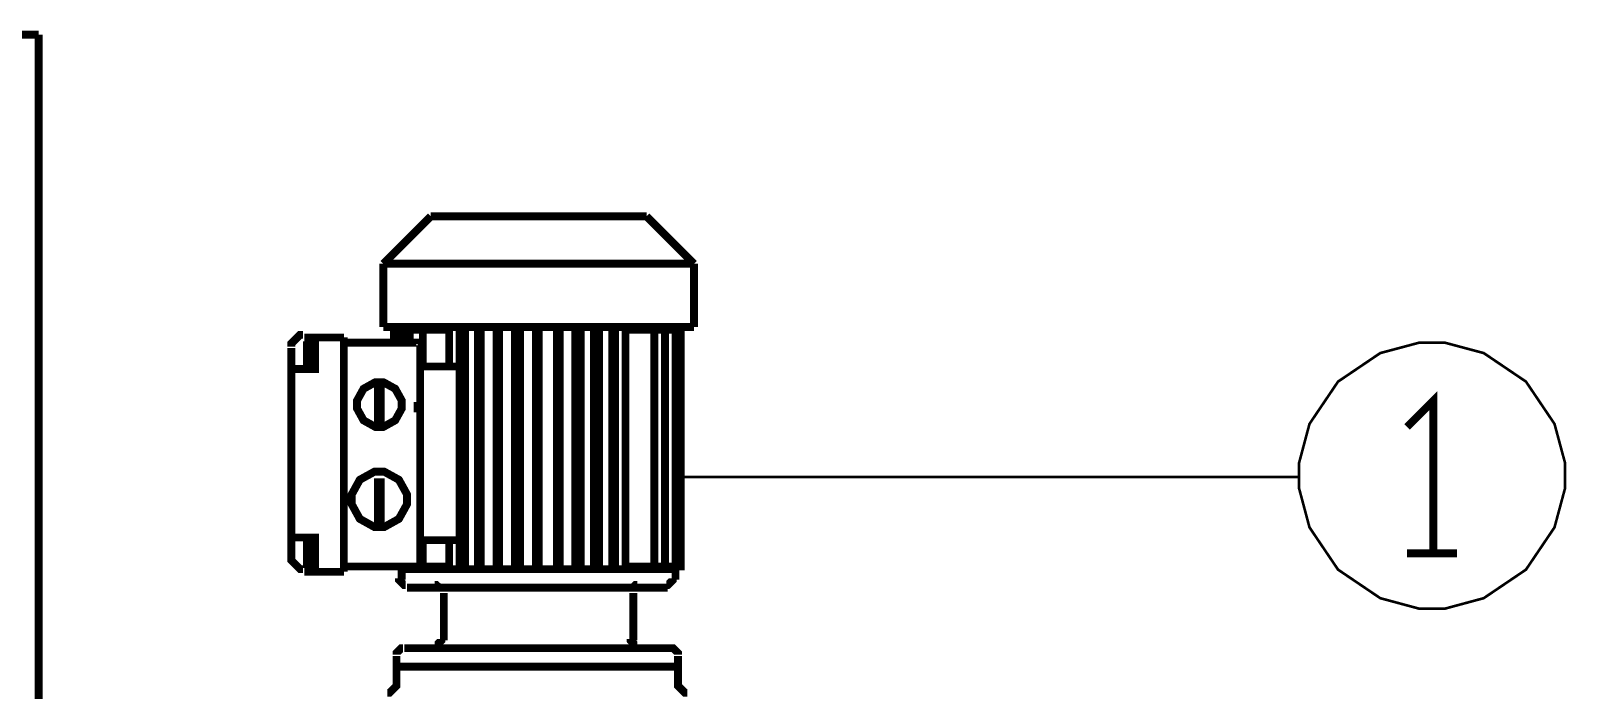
# Model space of a CAD drawing. Extents: x -2.4 to 13.4, y -16 to -5.
# Drawn here: x 7.057 to 8.03, y -7.634 to -7.216 of the extents above; entities that cross this region are included whole.
import ezdxf

# ---------------------------------------------------------------- set-up
doc = ezdxf.new("R2010")
doc.units = 0
doc.header["$MEASUREMENT"] = 0

msp = doc.modelspace()

# ---------------------------------------------------------------- linework, layer by layer
at = {"color": 0}
for points, const_width in [([(7.06203, -12.95219), (6.9487, -12.95219), (6.9487, -7.21884), (7.06203, -7.21884)], 0.005), ([(7.06203, -12.95219), (7.06203, -7.21884)], 0.005), ([(7.31035, -7.33387), (7.28035, -7.36387)], 0.005), ([(7.44702, -7.33387), (7.31035, -7.33387)], 0.005), ([(7.47702, -7.36387), (7.44702, -7.33387)], 0.005), ([(7.28035, -7.36387), (7.47702, -7.36387)], 0.005), ([(7.28035, -7.36387), (7.28035, -7.40386)], 0.005), ([(7.47702, -7.40386), (7.47702, -7.36387)], 0.005), ([(7.2295, -7.40884), (7.22761, -7.40884), (7.22202, -7.41443), (7.22202, -7.41633)], 0.005), ([(7.23032, -7.41052), (7.237, -7.41052), (7.25534, -7.41052)], 0.005), ([(7.237, -7.41052), (7.237, -7.4172)], 0.005), ([(7.25534, -7.41052), (7.25534, -7.4172)], 0.005), ([(7.47702, -7.40386), (7.28035, -7.40386)], 0.005), ([(7.28702, -7.40554), (7.28864, -7.40554)], 0.005), ([(7.28702, -7.40554), (7.28702, -7.41384)], 0.005), ([(7.28864, -7.40554), (7.292, -7.40554)], 0.005), ([(7.28864, -7.40554), (7.28864, -7.41384)], 0.005), ([(7.292, -7.40554), (7.297, -7.40554)], 0.005), ([(7.292, -7.40554), (7.292, -7.41384)], 0.005), ([(7.297, -7.40554), (7.30535, -7.40554)], 0.005), ([(7.297, -7.40554), (7.297, -7.41384)], 0.005), ([(7.30367, -7.40386), (7.30367, -7.40554)], 0.005), ([(7.32202, -7.40554), (7.30535, -7.40554), (7.30535, -7.42887)], 0.005), ([(7.32202, -7.40554), (7.32202, -7.42887)], 0.005), ([(7.43367, -7.55549), (7.43367, -7.40554)], 0.005), ([(7.43367, -7.40554), (7.452, -7.40554), (7.452, -7.55549), (7.43367, -7.55549)], 0.005), ([(7.452, -7.40554), (7.452, -7.40386)], 0.005), ([(7.452, -7.40554), (7.45867, -7.40554), (7.45867, -7.55549), (7.452, -7.55549)], 0.005), ([(7.452, -7.40554), (7.46535, -7.40554), (7.46535, -7.55549), (7.45867, -7.55549)], 0.005), ([(7.452, -7.40554), (7.46866, -7.40554), (7.46866, -7.55549), (7.46535, -7.55549)], 0.005), ([(7.46866, -7.55549), (7.46866, -7.55549), (7.46866, -7.40554)], 0.005), ([(7.22202, -7.5505), (7.22202, -7.54551), (7.22202, -7.53715), (7.22202, -7.43049), (7.22202, -7.42381), (7.22202, -7.4172)], 0.005), ([(7.237, -7.4172), (7.237, -7.43049), (7.23032, -7.43049)], 0.005), ([(7.237, -7.41552), (7.232, -7.41552), (7.232, -7.41883), (7.237, -7.41883)], 0.005), ([(7.232, -7.41883), (7.232, -7.4255), (7.237, -7.4255)], 0.005), ([(7.25534, -7.41384), (7.30199, -7.41384), (7.30199, -7.41384), (7.30199, -7.41384), (7.30199, -7.41384), (7.30199, -7.41384), (7.30199, -7.41384), (7.30199, -7.41384), (7.30199, -7.41384), (7.30367, -7.41384), (7.30367, -7.41384), (7.30367, -7.41384), (7.30367, -7.41384), (7.30367, -7.41384), (7.30367, -7.41384), (7.30367, -7.41384), (7.30367, -7.41384), (7.30367, -7.41384), (7.30367, -7.41384), (7.30367, -7.41384), (7.30367, -7.41384), (7.30367, -7.41384), (7.30367, -7.41384), (7.30367, -7.41384), (7.30367, -7.41384), (7.30367, -7.41384), (7.30367, -7.41384), (7.30367, -7.41384), (7.30367, -7.41384), (7.30367, -7.41384), (7.30367, -7.41384), (7.30367, -7.41384), (7.30367, -7.41384), (7.30367, -7.41384), (7.30367, -7.41384), (7.30367, -7.41384), (7.30367, -7.41552), (7.30367, -7.41552), (7.30367, -7.41552), (7.30367, -7.41552), (7.30367, -7.41552), (7.30367, -7.41552), (7.30367, -7.41552), (7.30367, -7.41552), (7.30367, -7.41552), (7.30367, -7.41552), (7.30367, -7.41552), (7.30367, -7.41552), (7.30367, -7.41552), (7.30367, -7.41552), (7.30367, -7.41552), (7.30367, -7.41552), (7.30367, -7.41552), (7.30367, -7.41552), (7.30367, -7.41552), (7.30367, -7.4172), (7.30367, -7.4172), (7.30367, -7.4172), (7.30367, -7.4172), (7.30367, -7.4172), (7.30367, -7.4172), (7.30367, -7.4172), (7.30367, -7.4172), (7.30367, -7.4172), (7.30199, -7.4172), (7.30199, -7.4172), (7.30199, -7.4172), (7.30199, -7.4172), (7.30199, -7.4172), (7.30199, -7.4172), (7.30199, -7.4172), (7.30199, -7.4172)], 0.005), ([(7.25534, -7.4172), (7.25534, -7.5505)], 0.005), ([(7.30199, -7.5505), (7.30199, -7.5505), (7.30199, -7.5505), (7.30199, -7.5505), (7.30199, -7.5505), (7.30199, -7.5505), (7.30199, -7.5505), (7.30199, -7.5505), (7.30367, -7.5505), (7.30367, -7.5505), (7.30367, -7.55218), (7.30367, -7.55218), (7.30367, -7.55218), (7.30367, -7.55218), (7.30367, -7.55218), (7.30367, -7.55218), (7.30367, -7.55218), (7.30367, -7.55218), (7.30367, -7.55218), (7.30367, -7.55218), (7.30367, -7.55218), (7.30367, -7.55218), (7.30367, -7.55218), (7.30367, -7.55218), (7.30367, -7.55218), (7.30367, -7.55218), (7.30367, -7.55218), (7.30367, -7.55218), (7.30367, -7.55387), (7.30367, -7.55387), (7.30367, -7.55387), (7.30367, -7.55387), (7.30367, -7.55387), (7.30367, -7.55387), (7.30367, -7.55387), (7.30367, -7.55387), (7.30367, -7.55387), (7.30367, -7.55387), (7.30367, -7.55387), (7.30367, -7.55387), (7.30367, -7.55387), (7.30367, -7.55387), (7.30367, -7.55387), (7.30367, -7.55387), (7.30367, -7.55387), (7.30367, -7.55387), (7.30367, -7.55387), (7.30367, -7.55387), (7.30367, -7.55387), (7.30367, -7.55387), (7.30367, -7.55387), (7.30367, -7.55387), (7.30367, -7.55387), (7.30367, -7.55387), (7.30367, -7.55387), (7.30367, -7.55387), (7.30367, -7.55387), (7.30367, -7.55387), (7.30367, -7.55387), (7.30367, -7.55387), (7.30367, -7.55387), (7.30367, -7.55387), (7.30367, -7.55387), (7.30367, -7.55387), (7.30367, -7.55387), (7.30367, -7.55387), (7.30367, -7.55387), (7.30367, -7.55387), (7.30367, -7.55387), (7.30367, -7.55387), (7.30367, -7.55387), (7.30367, -7.45381), (7.30367, -7.41552), (7.30367, -7.41552), (7.30367, -7.41552), (7.30367, -7.41552), (7.30367, -7.41552), (7.30367, -7.41552), (7.30367, -7.41552), (7.30367, -7.41552), (7.30367, -7.41552), (7.30367, -7.41552), (7.30367, -7.41552), (7.30367, -7.41552), (7.30367, -7.41552), (7.30367, -7.41552), (7.30367, -7.41552), (7.30367, -7.41552), (7.30367, -7.41552), (7.30367, -7.41552), (7.30367, -7.41552), (7.30367, -7.41552), (7.30367, -7.41552), (7.30367, -7.41552), (7.30367, -7.41552), (7.30367, -7.41552), (7.30367, -7.41552), (7.30367, -7.41552), (7.30367, -7.41552), (7.30367, -7.41552), (7.30367, -7.41552), (7.30367, -7.41552), (7.30367, -7.41552), (7.30367, -7.41552), (7.30367, -7.41552), (7.30367, -7.41552), (7.30367, -7.41552), (7.30367, -7.41552)], 0.005), ([(7.22202, -7.43049), (7.23032, -7.43049)], 0.005), ([(7.232, -7.4255), (7.232, -7.42887), (7.237, -7.42887)], 0.005), ([(7.30367, -7.42887), (7.32868, -7.42887)], 0.005), ([(7.32868, -7.42887), (7.32868, -7.53884)], 0.005), ([(7.92867, -7.46716), (7.94534, -7.45051), (7.94534, -7.54719)], 0.005), ([(7.86031, -7.49886), (7.46866, -7.49886)], 0.00167), ([(7.237, -7.5505), (7.237, -7.53715), (7.23032, -7.53715), (7.22202, -7.53715)], 0.005), ([(7.32868, -7.53884), (7.30367, -7.53884)], 0.005), ([(7.32202, -7.55549), (7.30535, -7.55549), (7.30535, -7.53884)], 0.005), ([(7.32202, -7.53884), (7.32202, -7.55549)], 0.005), ([(7.237, -7.54052), (7.232, -7.54052), (7.232, -7.54383), (7.237, -7.54383)], 0.005), ([(7.232, -7.54383), (7.232, -7.5505), (7.237, -7.5505)], 0.005), ([(7.92867, -7.54719), (7.96036, -7.54719)], 0.005), ([(7.22202, -7.54969), (7.22202, -7.55154), (7.22761, -7.55718), (7.2295, -7.55718)], 0.005), ([(7.232, -7.5505), (7.232, -7.55387), (7.237, -7.55387)], 0.005), ([(7.237, -7.5505), (7.237, -7.55886)], 0.005), ([(7.25534, -7.5505), (7.25534, -7.55886)], 0.005), ([(7.30367, -7.55387), (7.30367, -7.55387), (7.30367, -7.55387), (7.30367, -7.55387), (7.30367, -7.55387), (7.30367, -7.55387), (7.30367, -7.55387), (7.30367, -7.55387), (7.30367, -7.55387), (7.30367, -7.55387), (7.30367, -7.55387), (7.30367, -7.55387), (7.30367, -7.55387), (7.30367, -7.55387), (7.30367, -7.55387), (7.30367, -7.55387), (7.30367, -7.55387), (7.30367, -7.55387), (7.30367, -7.55387), (7.30367, -7.55387), (7.30367, -7.55387), (7.30367, -7.55549), (7.30367, -7.55549), (7.30367, -7.55549), (7.30367, -7.55549), (7.30367, -7.55549), (7.30367, -7.55549), (7.30367, -7.55549), (7.30199, -7.55549), (7.30199, -7.55549), (7.30199, -7.55549), (7.30199, -7.55549), (7.30199, -7.55549), (7.30199, -7.55549), (7.30199, -7.55549), (7.30199, -7.55549), (7.25534, -7.55549)], 0.005), ([(7.28864, -7.55549), (7.28702, -7.55549)], 0.005), ([(7.292, -7.55549), (7.28864, -7.55549)], 0.005), ([(7.297, -7.55549), (7.292, -7.55549)], 0.005), ([(7.292, -7.55718), (7.46535, -7.55718)], 0.005), ([(7.292, -7.55718), (7.292, -7.56384)], 0.005), ([(7.30535, -7.55549), (7.297, -7.55549)], 0.005), ([(7.30367, -7.55549), (7.30367, -7.55718)], 0.005), ([(7.452, -7.55718), (7.452, -7.55549)], 0.005), ([(7.46535, -7.56384), (7.46535, -7.55718)], 0.005), ([(7.25534, -7.55886), (7.237, -7.55886), (7.23032, -7.55886)], 0.005), ([(7.29032, -7.56304), (7.29032, -7.56406), (7.29342, -7.56716), (7.2945, -7.56716)], 0.005), ([(7.31702, -7.57133), (7.31702, -7.57025), (7.31388, -7.56716), (7.31284, -7.56716)], 0.005), ([(7.44115, -7.56716), (7.44013, -7.56716), (7.43703, -7.57025), (7.43703, -7.57133)], 0.005), ([(7.45949, -7.56716), (7.46052, -7.56716), (7.46367, -7.56406), (7.46367, -7.56304)], 0.005), ([(7.46036, -7.56884), (7.29532, -7.56884)], 0.005), ([(7.31864, -7.5722), (7.31864, -7.60215)], 0.005), ([(7.43865, -7.60215), (7.43865, -7.5722)], 0.005), ([(7.29282, -7.60719), (7.29174, -7.60719), (7.28864, -7.61029), (7.28864, -7.61131)], 0.005), ([(7.2937, -7.60719), (7.46367, -7.60719)], 0.005), ([(7.31284, -7.60551), (7.31388, -7.60551), (7.31702, -7.60237), (7.31702, -7.60134)], 0.005), ([(7.43703, -7.60134), (7.43703, -7.60237), (7.44013, -7.60551), (7.44115, -7.60551)], 0.005), ([(7.46697, -7.61131), (7.46697, -7.61029), (7.46388, -7.60719), (7.46285, -7.60719)], 0.005), ([(7.28864, -7.61219), (7.28864, -7.61886)], 0.005), ([(7.46697, -7.61886), (7.46697, -7.61219)], 0.005), ([(7.28864, -7.61886), (7.37865, -7.61886)], 0.005), ([(7.28864, -7.61886), (7.28864, -7.63052)], 0.005), ([(7.46697, -7.61886), (7.28864, -7.61886)], 0.005), ([(7.46697, -7.63052), (7.46697, -7.61886)], 0.005), ([(7.28284, -7.63551), (7.28425, -7.63551), (7.28864, -7.63112), (7.28864, -7.62966)], 0.005), ([(7.46697, -7.62966), (7.46697, -7.63112), (7.47138, -7.63551), (7.47284, -7.63551)], 0.005)]:
    msp.add_lwpolyline(points, dxfattribs=dict(at, const_width=const_width))
for points, const_width in [([(7.33199, -7.55549), (7.33199, -7.40554), (7.32868, -7.40554), (7.32868, -7.55549), (7.33199, -7.55549)], 0.005), ([(7.34197, -7.55549), (7.34197, -7.40554), (7.34035, -7.40554), (7.34035, -7.55549), (7.34197, -7.55549)], 0.005), ([(7.3537, -7.55549), (7.3537, -7.40554), (7.35202, -7.40554), (7.35202, -7.55549), (7.3537, -7.55549)], 0.005), ([(7.36699, -7.55549), (7.36699, -7.40554), (7.36368, -7.40554), (7.36368, -7.55549), (7.36699, -7.55549)], 0.005), ([(7.37865, -7.55549), (7.37865, -7.40554), (7.37703, -7.40554), (7.37703, -7.55549), (7.37865, -7.55549)], 0.005), ([(7.392, -7.55549), (7.392, -7.40554), (7.39032, -7.40554), (7.39032, -7.55549), (7.392, -7.55549)], 0.005), ([(7.40535, -7.55549), (7.40535, -7.40554), (7.40197, -7.40554), (7.40197, -7.55549), (7.40535, -7.55549)], 0.005), ([(7.417, -7.55549), (7.417, -7.40554), (7.41364, -7.40554), (7.41364, -7.55549), (7.417, -7.55549)], 0.005), ([(7.42699, -7.55549), (7.42699, -7.40554), (7.42531, -7.40554), (7.42531, -7.55549), (7.42699, -7.55549)], 0.005), ([(7.94452, -7.41384), (7.93627, -7.41384), (7.9117, -7.4204), (7.88495, -7.43847), (7.86688, -7.46522), (7.86031, -7.48979), (7.86031, -7.49798), (7.86031, -7.50618), (7.86688, -7.53075), (7.88495, -7.55749), (7.9117, -7.57556), (7.93627, -7.58219), (7.94452, -7.58219), (7.95265, -7.58219), (7.97722, -7.57556), (8.00397, -7.55749), (8.02204, -7.53075), (8.02867, -7.50618), (8.02867, -7.49798), (8.02867, -7.48979), (8.02204, -7.46522), (8.00397, -7.43847), (7.97722, -7.4204), (7.95265, -7.41384), (7.94452, -7.41384)], 0.00167), ([(7.27785, -7.43884), (7.27529, -7.43884), (7.26781, -7.44297), (7.26368, -7.45045), (7.26368, -7.45301), (7.26368, -7.45551), (7.26781, -7.463), (7.27529, -7.46716), (7.27785, -7.46716), (7.28035, -7.46716), (7.28784, -7.463), (7.292, -7.45551), (7.292, -7.45301), (7.292, -7.45045), (7.28784, -7.44297), (7.28035, -7.43884), (7.27785, -7.43884)], 0.005), ([(7.27697, -7.46548), (7.27697, -7.44384), (7.27867, -7.44384), (7.27867, -7.46548), (7.27697, -7.46548)], 0.005), ([(7.30367, -7.45381), (7.30367, -7.45381), (7.30367, -7.45381), (7.30367, -7.45381), (7.30367, -7.45381), (7.30367, -7.45381), (7.30367, -7.45381), (7.30367, -7.45381), (7.30367, -7.45381), (7.30367, -7.45381), (7.30367, -7.45381), (7.30367, -7.45381), (7.30367, -7.45381), (7.30367, -7.45381), (7.30367, -7.45381), (7.30367, -7.45381), (7.30367, -7.45381), (7.30367, -7.45381), (7.30367, -7.45381), (7.30367, -7.45381), (7.30367, -7.45381), (7.30367, -7.45381), (7.30367, -7.45381), (7.30367, -7.45381), (7.30199, -7.45381), (7.30199, -7.45381), (7.30199, -7.45381), (7.30199, -7.45381), (7.30199, -7.45381), (7.30199, -7.45381), (7.30199, -7.45381), (7.30199, -7.45381), (7.30199, -7.45381), (7.30199, -7.45381), (7.30199, -7.45381), (7.30199, -7.45381), (7.30199, -7.45381), (7.30199, -7.45381), (7.30199, -7.45381), (7.30199, -7.45551), (7.30199, -7.45551), (7.30199, -7.45551), (7.30199, -7.45551), (7.30199, -7.45551), (7.30199, -7.45551), (7.30199, -7.45551), (7.30199, -7.45551), (7.30367, -7.45551), (7.30367, -7.45551), (7.30367, -7.45551), (7.30367, -7.45551), (7.30367, -7.45551), (7.30367, -7.45551), (7.30367, -7.45551), (7.30367, -7.45551), (7.30367, -7.45551), (7.30367, -7.45551), (7.30367, -7.45551), (7.30367, -7.45551), (7.30367, -7.45551), (7.30367, -7.45551), (7.30367, -7.45551), (7.30367, -7.45551), (7.30367, -7.45551), (7.30367, -7.45551), (7.30367, -7.45551), (7.30367, -7.45381), (7.30367, -7.45381), (7.30367, -7.45381), (7.30367, -7.45381), (7.30367, -7.45381)], 0.005), ([(7.27785, -7.49548), (7.2747, -7.49548), (7.26542, -7.50059), (7.26032, -7.50987), (7.26032, -7.51301), (7.26032, -7.51611), (7.26542, -7.52538), (7.2747, -7.53054), (7.27785, -7.53054), (7.28089, -7.53054), (7.29017, -7.52538), (7.29532, -7.51611), (7.29532, -7.51301), (7.29532, -7.50987), (7.29017, -7.50059), (7.28089, -7.49548), (7.27785, -7.49548)], 0.005), ([(7.27697, -7.5255), (7.27697, -7.50216), (7.27867, -7.50216), (7.27867, -7.5255), (7.27697, -7.5255)], 0.005), ([(7.28702, -7.55549), (7.28702, -7.55549)], 0.005), ([(7.28864, -7.55549), (7.28864, -7.55549)], 0.005), ([(7.292, -7.55549), (7.292, -7.55549)], 0.005), ([(7.297, -7.55549), (7.297, -7.55549)], 0.005)]:
    msp.add_lwpolyline(points, close=True, dxfattribs=dict(at, const_width=const_width))

doc.saveas('drawing.dxf')
